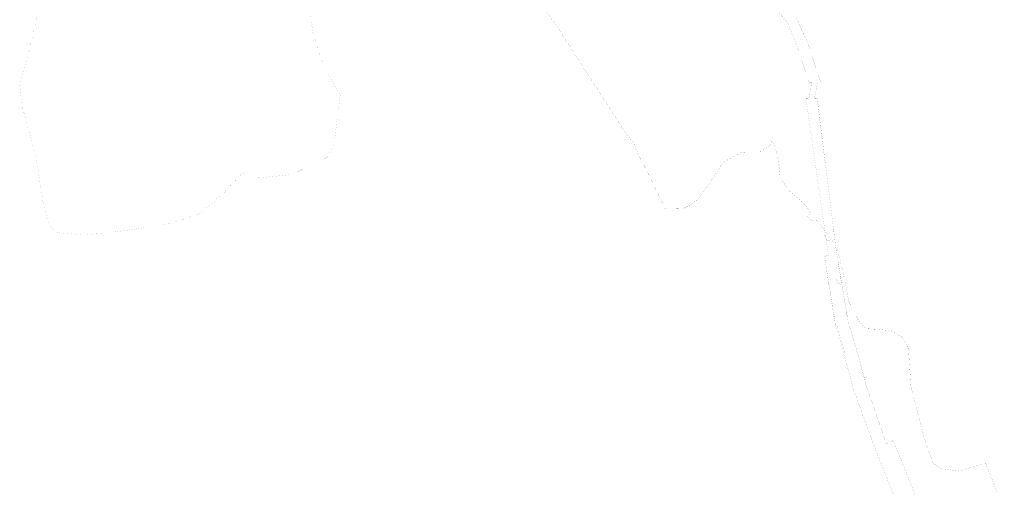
# Model space of a CAD drawing. Header units: millimetres. Extents: x 1265826 to 1360210, y 383897 to 506623.
# Drawn here: x 1306820 to 1309472, y 437815 to 439086 of the extents above; entities that cross this region are included whole.
import ezdxf

# ---------------------------------------------------------------- set-up
doc = ezdxf.new("R2010")
doc.units = ezdxf.units.MM
doc.layers.add('14', color=7, linetype='Continuous')

msp = doc.modelspace()

# ---------------------------------------------------------------- linework, layer by layer
at = {"layer": '14', "color": 7, "const_width": 0.08, "flags": 128}
for points in [[(1306893.4, 439204.8), (1306842.4, 438989.7), (1306819.6, 438913.8), (1306825.3, 438857.2), (1306865, 438708.9), (1306884.9, 438581.2), (1306899.4, 438528.1), (1306923.1, 438508.6), (1306992.7, 438503), (1307053.3, 438507.2), (1307216.2, 438530.3), (1307307, 438559.1), (1307375.8, 438618.6), (1307424.2, 438670.2), (1307474.2, 438657.5), (1307560, 438666.5)], [(1307560, 438666.5), (1307654.8, 438713.3), (1307672.1, 438745), (1307689.4, 438881.8), (1307643.3, 438962.5), (1307614.5, 439053.2), (1307596.2, 439210)], [(1308867.3, 439121.8), (1308903.3, 439077), (1308931.7, 439006.3), (1308961.5, 438915.5), (1308969.2, 438915.9), (1308960.2, 438873.1), (1308952.6, 438873.3), (1309013.4, 438447.8), (1309002.9, 438444.3), (1309032.2, 438257), (1309061.3, 438159.7), (1309082.1, 438082), (1309139.5, 437925), (1309165.1, 437860.9), (1309197.2, 437780.5)], [(1309248, 437799.8), (1309189.7, 437945), (1309171.1, 437936.2), (1309116.7, 438092), (1309096.1, 438169.2), (1309067.9, 438265), (1309035.3, 438455.1), (1308983, 438872.2), (1308975.4, 438872.5), (1308984.7, 438916.8), (1308992.5, 438917.2), (1308960.4, 439015.2), (1308933.4, 439075.8), (1308927.3, 439089.5)]]:
    msp.add_lwpolyline(points, dxfattribs=at)
at = {"layer": '14', "color": 12, "const_width": 0.17, "flags": 128}
for points in [[(1309472, 437802.9), (1309439.6, 437884.1), (1309369, 437862.6), (1309320.6, 437868.9), (1309297.2, 437884.5), (1309274.2, 437949.4), (1309237.4, 438092.1), (1309230.7, 438194.9), (1309212.2, 438226.1), (1309198.7, 438234.3), (1309183.4, 438242.8), (1309151.4, 438246.3), (1309113.9, 438248.5), (1309094.6, 438271.7), (1309068.4, 438323.2), (1309058.9, 438375.5), (1309039, 438370.3), (1309035.1, 438382), (1309056.7, 438389.4), (1309035, 438471.8), (1309021.5, 438490.4), (1309010.2, 438486.4), (1309003.3, 438501.3), (1309011, 438504.3), (1308989.5, 438534), (1308977.7, 438544.8), (1308968.6, 438539.5), (1308957.1, 438554.1), (1308968.2, 438560.4), (1308946.2, 438589.2), (1308907.4, 438622.4), (1308882.6, 438659), (1308878.9, 438694.1), (1308877.4, 438708.3), (1308869.6, 438738.1), (1308861.8, 438757.5), (1308859.8, 438754.5), (1308850.2, 438740.7), (1308826.8, 438727.7), (1308797, 438727.7), (1308777.6, 438726.4), (1308725.7, 438697.9), (1308705, 438662.9), (1308672.5, 438616.2), (1308662.2, 438601.9), (1308641.4, 438585.1), (1308620.7, 438574.7), (1308579.2, 438573.4), (1308570.1, 438574.7), (1308531.2, 438656.4), (1308498.8, 438718.6), (1308485.8, 438751), (1308463.8, 438778.3), (1308328.6, 438988.2), (1308278.4, 439066.1), (1308229.1, 439136.1)], [(1308867.3, 439121.8), (1308903.3, 439077), (1308931.7, 439006.3), (1308961.5, 438915.5), (1308969.2, 438915.9), (1308960.2, 438873.1), (1308952.6, 438873.3), (1309013.4, 438447.8), (1309002.9, 438444.3), (1309031.3, 438268.7), (1309032.2, 438257), (1309033.3, 438254.2), (1309037.2, 438254.8), (1309045.3, 438223.8), (1309057.3, 438184.3), (1309054.2, 438183.4), (1309061.3, 438159.7), (1309082.1, 438082), (1309139.5, 437925), (1309164.8, 437861.7), (1309197.2, 437780.5)], [(1309248, 437799.8), (1309189.7, 437945), (1309171.1, 437936.2), (1309116.7, 438092), (1309114.5, 438101.8), (1309096.1, 438169.2), (1309067.9, 438265), (1309065.6, 438275), (1309035.3, 438455.1), (1308983, 438872.2), (1308975.4, 438872.5), (1308984.7, 438916.8), (1308992.5, 438917.2), (1308960.4, 439015.2), (1308935.2, 439072.3), (1308927.3, 439089.5)]]:
    msp.add_lwpolyline(points, dxfattribs=at)

doc.saveas('drawing.dxf')
